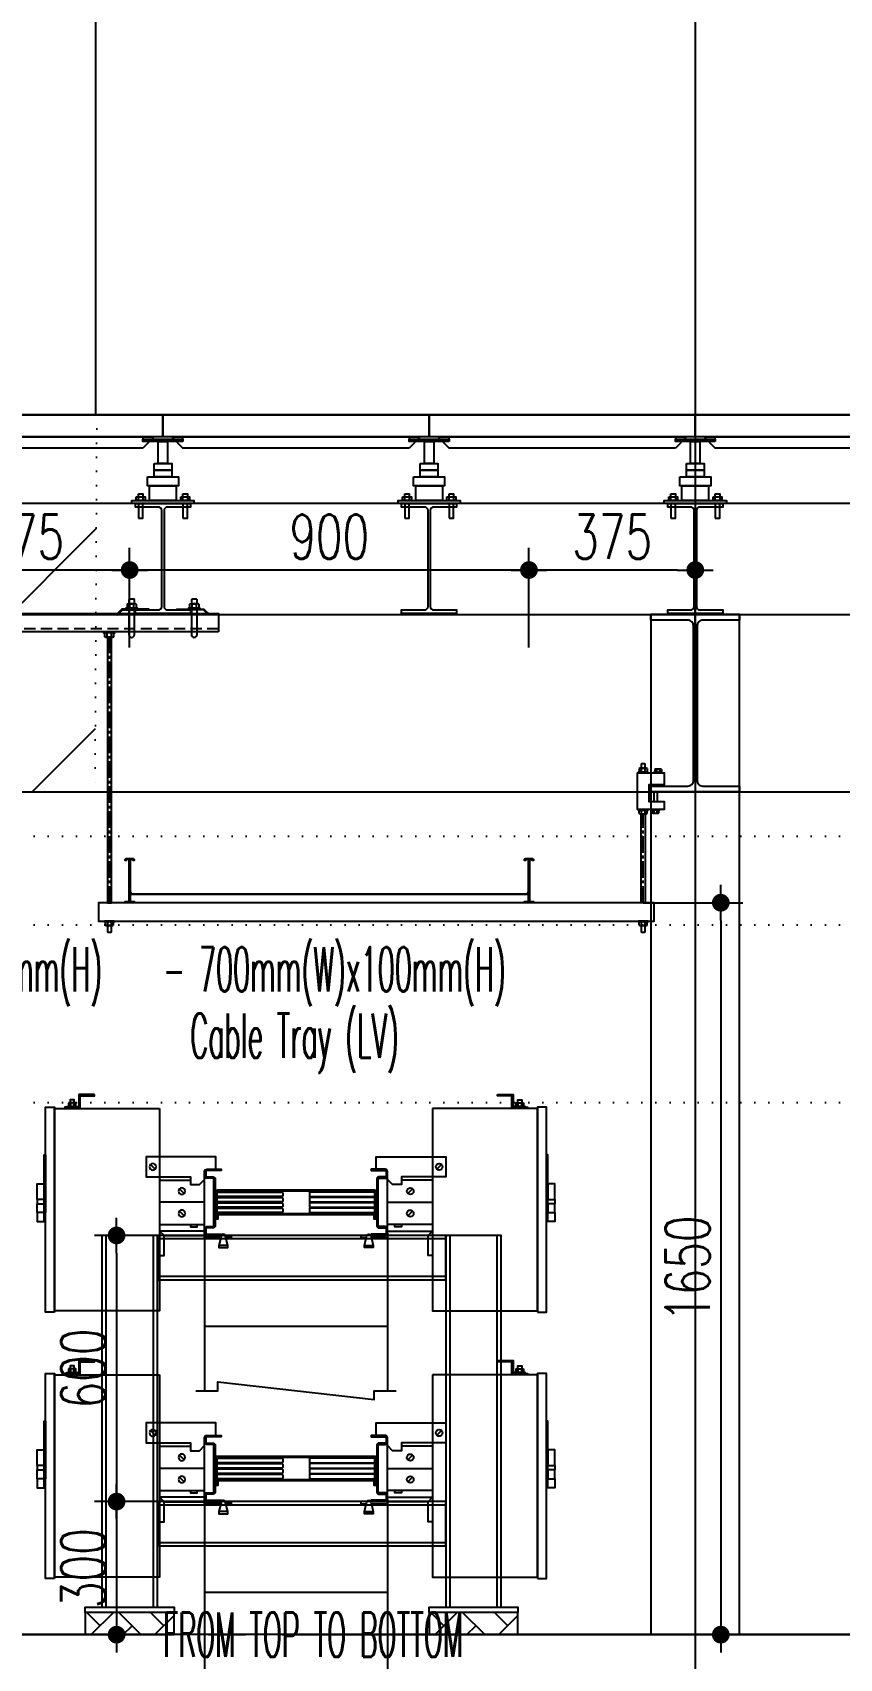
# Model space of a CAD drawing. Header units: millimetres. Extents: x -192235 to 515711, y 45168 to 947868.
# Drawn here: x 173506 to 175325, y 463896 to 467562 of the extents above; entities that cross this region are included whole.
import ezdxf
from ezdxf.enums import TextEntityAlignment as Align

# ---------------------------------------------------------------- set-up
doc = ezdxf.new("R2010")
doc.units = ezdxf.units.MM
doc.header["$LTSCALE"] = 1000
doc.header["$PDMODE"] = 1
for name, pattern in [('CENTER2', [1.125, 0.75, -0.125, 0.125, -0.125]), ('DOT2', [3.175, 0, -3.175]), ('HIDDEN', [0.375, 0.25, -0.125]), ('TPH12-SEC-@20-1$0$CENTERK5', [6.916, 6.667, -0.083, 0.083, -0.083])]:
    doc.linetypes.add(name, pattern=pattern)
for name, color, linetype in [('0-LEVEL LINE', 4, 'DOT2'), ('0-tool', 1, 'Continuous'), ('Busway-Spt', 2, 'Continuous'), ('E-POWER-CABL', 80, 'Continuous'), ('FS-Support-1', 2, 'Continuous'), ('M-DIM', 1, 'Continuous'), ('M-TXT', 3, 'Continuous'), ('PC', 252, 'Continuous'), ('SM-SEC-Cm$0$SUPPORT', 2, 'Continuous'), ('SUPPORT', 2, 'Continuous'), ('TPH12-SEC-@20-1$0$H-SIN', 252, 'TPH12-SEC-@20-1$0$CENTERK5'), ('TPH12-SEC-@20-1$0$KABE1', 252, 'Continuous'), ('TPH12-SEC-@20-1$0$SIAGE1', 252, 'Continuous'), ('TPH12-SEC-@20-1$0$STEEL-NEDA', 252, 'Continuous'), ('TPH12-SEC-@20-1$0$STEEL2', 252, 'Continuous'), ('TPH12-SEC-@20-1$0$STEEL3', 252, 'Continuous'), ('YCD-Xfa-Sec-24$0$Raised Floor', 1, 'Continuous')]:
    doc.layers.add(name, color=color, linetype=linetype)
doc.styles.add('aa-txt', font='simplex.shx', dxfattribs={"width": 0.7, "bigfont": 'chineset.shx'})
doc.dimstyles.new('50-DIM', dxfattribs={"dimscale": 50, "dimtxt": 2, "dimasz": 0.8, "dimexe": 1, "dimexo": 1, "dimgap": 0.5, "dimtad": 1, "dimdec": 0, "dimdsep": 46, "dimtxsty": 'aa-txt', "dimblk": 'DOT', "dimcen": 5, "dimclrd": 256, "dimclre": 256, "dimclrt": 256, "dimadec": 0, "dimazin": 0, "dimtfac": 1, "dimtdec": 0, "dimtix": 1, "dimtmove": 2, "dimatfit": 3, "dimldrblk": 'DOT', "dimfxl": 1, "dimtolj": 1, "dimtzin": 0, "dimarcsym": 0})

# ---------------------------------------------------------------- blocks, each defined once
blk = doc.blocks.new('TPH12-SEC-@20-1')
at = {"layer": 'TPH12-SEC-@20-1$0$H-SIN'}
for p, q in [((175000, 484000), (175000, 447500)), ((83854.8, 466700), (201769.6, 466700)), ((84160.9, 463950), (201769.6, 463950))]:
    blk.add_line(p, q, dxfattribs=at)
at = {"layer": 'TPH12-SEC-@20-1$0$KABE1'}
blk.add_line((190390, 463950), (99610, 463950), dxfattribs=at)
blk.add_lwpolyline([(175600, 466700), (175600, 466500), (170800, 466500), (170800, 466700), (175600, 466700)], dxfattribs=at)
at = {"layer": 'TPH12-SEC-@20-1$0$SIAGE1'}
blk.add_line((175600, 466700), (170800, 466700), dxfattribs=at)
at = {"layer": 'TPH12-SEC-@20-1$0$STEEL-NEDA'}
for points in [[(173738, 466500), (173862, 466500), (173862, 466492), (173810.5, 466492, 0.414214), (173802.5, 466484), (173802.5, 466268, 0.414214), (173810.5, 466260), (173862, 466260), (173862, 466252), (173738, 466252), (173738, 466260), (173789.5, 466260, 0.414214), (173797.5, 466268), (173797.5, 466484, 0.414214), (173789.5, 466492), (173738, 466492)], [(174338, 466500), (174462, 466500), (174462, 466492), (174410.5, 466492, 0.414214), (174402.5, 466484), (174402.5, 466268, 0.414214), (174410.5, 466260), (174462, 466260), (174462, 466252), (174338, 466252), (174338, 466260), (174389.5, 466260, 0.414214), (174397.5, 466268), (174397.5, 466484, 0.414214), (174389.5, 466492), (174338, 466492)], [(174938, 466500), (175062, 466500), (175062, 466492), (175010.5, 466492, 0.414214), (175002.5, 466484), (175002.5, 466268, 0.414214), (175010.5, 466260), (175062, 466260), (175062, 466252), (174938, 466252), (174938, 466260), (174989.5, 466260, 0.414214), (174997.5, 466268), (174997.5, 466484, 0.414214), (174989.5, 466492), (174938, 466492)]]:
    blk.add_lwpolyline(points, format="xyb", close=True, dxfattribs=at)
at = {"layer": 'TPH12-SEC-@20-1$0$STEEL2'}
blk.add_lwpolyline([(174900, 466250), (175100, 466250), (175100, 466237), (175017, 466237, 0.414214), (175004, 466224), (175004, 465876, 0.414214), (175017, 465863), (175100, 465863), (175100, 465850), (174900, 465850), (174900, 465863), (174983, 465863, 0.414214), (174996, 465876), (174996, 466224, 0.414214), (174983, 466237), (174900, 466237)], format="xyb", close=True, dxfattribs=at)
at = {"layer": 'TPH12-SEC-@20-1$0$STEEL3'}
for p, q in [((160000, 466250), (175000, 466250)), ((175000, 466250), (189500, 466250)), ((160000, 465850), (175000, 465850)), ((175000, 465850), (189300, 465850))]:
    blk.add_line(p, q, dxfattribs=at)
blk.add_lwpolyline([(174900, 463950), (175100, 463950), (175100, 466250), (174900, 466250)], close=True, dxfattribs=at)
blk = doc.blocks.new('Busway-Support-L20-A')
at = {"layer": 'PC'}
h = blk.add_hatch(dxfattribs=at)
h.set_pattern_fill('AR-HBONE', color=256, scale=0.5)
h.set_pattern_definition([(45, (-194927.22, -232430.87), (0, 71.842049), [152.4, -50.8]), (135, (-194891.3, -232394.95), (7e-15, 71.842049), [152.4, -50.8])])
h.paths.add_polyline_path([(0, 0), (200, 0), (200, 50), (0, 50)])
h = blk.add_hatch(dxfattribs=at)
h.set_pattern_fill('AR-HBONE', color=256, scale=0.5)
h.set_pattern_definition([(45, (-194152.22, -232430.87), (0, 71.842049), [152.4, -50.8]), (135, (-194116.3, -232394.95), (7e-15, 71.842049), [152.4, -50.8])])
h.paths.add_polyline_path([(775, 0), (975, 0), (975, 50), (775, 50)])
at = {"layer": 'Busway-Spt'}
for points in [[(37.5, 900), (37.5, 62), (162.5, 62), (162.5, 900)], [(162.5, 800), (812.5, 800), (812.5, 900), (162.5, 900)], [(812.5, 900), (812.5, 62), (937.5, 62), (937.5, 900)], [(162.5, 200), (812.5, 200), (812.5, 300), (162.5, 300)], [(200, 50), (0, 50), (0, 62), (200, 62)], [(975, 50), (775, 50), (775, 62), (975, 62)]]:
    blk.add_lwpolyline(points, close=True, dxfattribs=at)
at = {"layer": 'Busway-Spt', "ltscale": 2}
for points in [[(46.5, 900), (46.5, 62), (153.5, 62), (153.5, 900)], [(162.5, 808), (812.5, 808), (812.5, 892), (162.5, 892)], [(821.5, 900), (821.5, 62), (928.5, 62), (928.5, 900)], [(162.5, 208), (812.5, 208), (812.5, 292), (162.5, 292)]]:
    blk.add_lwpolyline(points, close=True, dxfattribs=at)
at = {"layer": 'PC', "ltscale": 0.1}
for points in [[(0, 0), (200, 0), (200, 50), (0, 50)], [(775, 0), (975, 0), (975, 50), (775, 50)]]:
    blk.add_lwpolyline(points, close=True, dxfattribs=at)
blk = doc.blocks.new('PIU-IEC-IL2-500A-S')
for p, q in [((331.5, 291), (331.5, 299)), ((339.5, 299), (339.5, 291)), ((158.9, 160), (148.3, 149.4)), ((37, 9.7), (37, 126.3)), ((138.6, 124.7), (68.6, 124.7)), ((138.6, 124.7), (138.6, 24.7)), ((37, 74.7), (138.6, 74.7)), ((93.9, 105), (83.3, 94.4)), ((93.9, 55), (83.3, 44.4)), ((138.6, 24.7), (37, 24.7))]:
    blk.add_line(p, q)
for points in [[(285.5, 317.8), (320.5, 317.8), (320.5, 289), (352.5, 289), (352.5, 286), (317.5, 286), (317.5, 314.8), (285.5, 314.8)], [(343.5, 299), (343.5, 291), (327.5, 291), (327.5, 299)], [(138.6, 286), (138.6, -170.2), (375.4, -170.2), (375.4, 286)], [(347.5, 289), (347.5, 291), (323.5, 291), (323.5, 289)], [(375.4, -173.2), (395.4, -173.2), (395.4, 289.1), (375.4, 289.1)], [(395.4, 51.3), (398.4, 51.3), (398.4, 181.3), (395.4, 181.3)], [(398.4, 81.3), (414.4, 81.3), (414.4, 116.3), (398.4, 116.3)], [(398.4, 81.3), (414.4, 81.3), (414.4, 71.3), (398.4, 71.3)], [(398.4, 51.3), (414.4, 51.3), (414.4, 71.3), (398.4, 71.3)], [(398.4, 51.3), (414.4, 51.3), (414.4, 31.3), (398.4, 31.3)]]:
    blk.add_lwpolyline(points, close=True)
for points in [[(330.8, 299), (330.8, 306), (340.3, 306), (340.3, 299)], [(128.6, -0.3), (138.6, 9.7), (138.6, -45.3), (128.6, -45.3), (128.6, -0.3), (37, -0.3), (37, 9.7), (138.6, 9.7)], [(68.6, 24.7), (68.6, 19.7), (53.6, 19.7), (53.6, 24.7)], [(-9.3, 0), (-23, 0), (-23, -5), (-10.6, -5)], [(0.6, -5), (37, -5), (37, 0), (-0.7, 0)]]:
    blk.add_lwpolyline(points)
blk.add_lwpolyline([(37, 134.4), (37, 144, 0.414214), (32, 149), (12, 149), (12, 177.2), (168.6, 177.2), (168.6, 132.2), (68.6, 132.2), (68.6, 114.7), (48.6, 114.7), (37, 126.3)], format="xyb", close=True)
for points in [[(37, 0), (37, 15, 0.414214), (32, 20), (18, 20, -0.414214), (16, 22), (16, 127, -0.414214), (18, 129), (32, 129, 0.414214), (37, 134), (37, 144, 0.414214), (32, 149), (12, 149)], [(-15, -22.5), (-10, -2.5, -1), (0, -2.5), (5, -22.5), (5, -27.5), (-15, -27.5), (-15, -22.5), (5, -22.5)]]:
    blk.add_lwpolyline(points, format="xyb")
for centre in [(153.6, 154.7), (88.6, 99.7), (88.6, 49.7)]:
    blk.add_circle(centre, 7.5)
blk = doc.blocks.new('IEC-IL2-Al-3200a')
for points in [[(-16.9, 0), (-20.1, 0, -0.414214), (-20.6, 0.5), (-20.6, 1.5, -0.414214), (-20.1, 2), (-18.7, 2, 0.414214), (-18.5, 2.2), (-18.5, 12.7, 0.414214), (-18.7, 12.9), (-20.1, 12.9, -0.414214), (-20.6, 13.4), (-20.6, 14.4, -0.414214), (-20.1, 14.9), (-16.9, 14.9), (-16.9, 14.6), (-20.1, 14.6, 0.414214), (-20.3, 14.4), (-20.3, 13.4, 0.414214), (-20.1, 13.2), (-18.7, 13.2, -0.414214), (-18.2, 12.7), (-18.2, 2.2, -0.414214), (-18.7, 1.7), (-20.1, 1.7, 0.414214), (-20.3, 1.5), (-20.3, 0.5, 0.414214), (-20.1, 0.3), (-16.9, 0.3)], [(20.3, 0.5, -0.414214), (20.1, 0.3), (16.9, 0.3), (16.9, 0), (20.1, 0, 0.414214), (20.6, 0.5), (20.6, 1.5, 0.414214), (20.1, 2), (18.7, 2, -0.414214), (18.5, 2.2), (18.5, 12.7, -0.414214), (18.7, 12.9), (20.1, 12.9, 0.414214), (20.6, 13.4), (20.6, 14.4, 0.414214), (20.1, 14.9), (16.9, 14.9), (16.9, 14.6), (20.1, 14.6, -0.414214), (20.3, 14.4), (20.3, 13.4, -0.414214), (20.1, 13.2), (18.7, 13.2, 0.414214), (18.2, 12.7), (18.2, 2.2, 0.414214), (18.7, 1.7), (20.1, 1.7, -0.414214), (20.3, 1.5)], [(17.7, 10.25, -0.414214), (18.2, 9.75), (18.2, 3.65), (17.9, 3.65), (17.9, 9.75, 0.414214), (17.7, 9.95), (-17.7, 9.95, 0.414214), (-17.9, 9.75), (-17.9, 3.65), (-18.2, 3.65), (-18.2, 9.75, -0.414214), (-17.7, 10.25)], [(-17.8, 8.95), (-17.8, 9.55, -0.414214), (-17.6, 9.75), (-3.2, 9.75, -0.414214), (-3, 9.55), (-3, 8.95, -0.414214), (-3.2, 8.75), (-17.6, 8.75, -0.414214)], [(-17.6, 7.55, -0.414214), (-17.8, 7.75), (-17.8, 8.35, -0.414214), (-17.6, 8.55), (-3.2, 8.55, -0.414214), (-3, 8.35), (-3, 7.75, -0.414214), (-3.2, 7.55)], [(-3.2, 6.35), (-17.6, 6.35, -0.414214), (-17.8, 6.55), (-17.8, 7.15, -0.414214), (-17.6, 7.35), (-3.2, 7.35, -0.414214), (-3, 7.15), (-3, 6.55, -0.414214)], [(17.8, 8.95), (17.8, 9.55, 0.414214), (17.6, 9.75), (3.2, 9.75, 0.414214), (3, 9.55), (3, 8.95, 0.414214), (3.2, 8.75), (17.6, 8.75, 0.414214)], [(17.6, 7.55, 0.414214), (17.8, 7.75), (17.8, 8.35, 0.414214), (17.6, 8.55), (3.2, 8.55, 0.414214), (3, 8.35), (3, 7.75, 0.414214), (3.2, 7.55)], [(3.2, 6.35), (17.6, 6.35, 0.414214), (17.8, 6.55), (17.8, 7.15, 0.414214), (17.6, 7.35), (3.2, 7.35, 0.414214), (3, 7.15), (3, 6.55, 0.414214)], [(17.6, 4.45, 0.414214), (17.4, 4.65), (-17.4, 4.65, 0.414214), (-17.6, 4.45), (-17.6, 3.65), (-17.9, 3.65), (-17.9, 4.45, -0.414214), (-17.4, 4.95), (17.4, 4.95, -0.414214), (17.9, 4.45), (17.9, 3.65), (17.6, 3.65)], [(-3.2, 6.15, -0.414214), (-3, 5.95), (-3, 5.35, -0.414214), (-3.2, 5.15), (-17.6, 5.15, -0.414214), (-17.8, 5.35), (-17.8, 5.95, -0.414214), (-17.6, 6.15)], [(3.2, 6.15, 0.414214), (3, 5.95), (3, 5.35, 0.414214), (3.2, 5.15), (17.6, 5.15, 0.414214), (17.8, 5.35), (17.8, 5.95, 0.414214), (17.6, 6.15)]]:
    blk.add_lwpolyline(points, format="xyb", close=True)
blk = doc.blocks.new('DOT')
at = {"color": 0}
blk.add_line((-1, 0), (1, 0), dxfattribs=at)
at = {"color": 3, "const_width": 0.5}
blk.add_lwpolyline([(-0.25, 0, 1), (0.25, 0, 1)], format="xyb", close=True, dxfattribs=at)
blk = doc.blocks.new('*D146')
at = {"layer": 'DEFPOINTS', "color": 0, "transparency": 16777216}
for p in [(173250, 466350), (173250, 466125), (173725, 466125)]:
    blk.add_point(p, dxfattribs=at)
at = {"layer": 'M-DIM', "lineweight": -2, "transparency": 16777216}
for p, q in [((173250, 466175), (173250, 466400)), ((173725, 466175), (173725, 466400)), ((173685, 466350), (173290, 466350))]:
    blk.add_line(p, q, dxfattribs=at)
at = {"layer": 'M-DIM', "lineweight": -2, "transparency": 16777216, "xscale": 40, "yscale": 40, "zscale": 40, "rotation": 180}
blk.add_blockref('DOT', (173250, 466350), dxfattribs=at)
at = {"layer": 'M-DIM', "lineweight": -2, "transparency": 16777216, "xscale": 40, "yscale": 40, "zscale": 40}
blk.add_blockref('DOT', (173725, 466350), dxfattribs=at)
at = {"layer": 'M-DIM', "transparency": 16777216, "insert": (173487.5, 466425), "char_height": 100, "attachment_point": 5, "style": 'aa-txt'}
blk.add_mtext('\\A1;475', dxfattribs=at)
blk = doc.blocks.new('_Dot')
at = {"color": 0, "linetype": 'ByBlock', "lineweight": -2}
blk.add_line((-0.5, 0), (-1, 0), dxfattribs=at)
at = {"color": 0, "linetype": 'ByBlock', "const_width": 0.5}
blk.add_lwpolyline([(-0.25, 0, 1), (0.25, 0, 1)], format="xyb", close=True, dxfattribs=at)
blk = doc.blocks.new('*D148')
at = {"layer": 'DEFPOINTS', "color": 0, "transparency": 16777216}
for p in [(173920.5, 464250), (173695.5, 463950), (173920.5, 463950)]:
    blk.add_point(p, dxfattribs=at)
at = {"layer": 'M-DIM', "lineweight": -2, "transparency": 16777216}
for p, q in [((173870.5, 464250), (173645.5, 464250)), ((173695.5, 464210), (173695.5, 463990)), ((173870.5, 463950), (173645.5, 463950))]:
    blk.add_line(p, q, dxfattribs=at)
at = {"layer": 'M-DIM', "lineweight": -2, "transparency": 16777216, "xscale": 40, "yscale": 40, "zscale": 40}
for p, rotation in [((173695.5, 464250), 90), ((173695.5, 463950), 270)]:
    blk.add_blockref('DOT', p, dxfattribs=dict(at, rotation=rotation))
at = {"layer": 'M-DIM', "transparency": 16777216, "insert": (173620.5, 464100), "char_height": 100, "attachment_point": 5, "rotation": 90, "style": 'aa-txt'}
blk.add_mtext('\\A1;300', dxfattribs=at)
blk = doc.blocks.new('*D149')
at = {"layer": 'DEFPOINTS', "color": 0, "transparency": 16777216}
for p in [(173920.5, 464850), (173695.5, 464250), (173920.5, 464250)]:
    blk.add_point(p, dxfattribs=at)
at = {"layer": 'M-DIM', "lineweight": -2, "transparency": 16777216}
for p, q in [((173870.5, 464850), (173645.5, 464850)), ((173695.5, 464810), (173695.5, 464290)), ((173870.5, 464250), (173645.5, 464250))]:
    blk.add_line(p, q, dxfattribs=at)
at = {"layer": 'M-DIM', "lineweight": -2, "transparency": 16777216, "xscale": 40, "yscale": 40, "zscale": 40}
for p, rotation in [((173695.5, 464850), 90), ((173695.5, 464250), 270)]:
    blk.add_blockref('DOT', p, dxfattribs=dict(at, rotation=rotation))
at = {"layer": 'M-DIM', "transparency": 16777216, "insert": (173620.5, 464550), "char_height": 100, "attachment_point": 5, "rotation": 90, "style": 'aa-txt'}
blk.add_mtext('\\A1;600', dxfattribs=at)
blk = doc.blocks.new('*D150')
at = {"layer": 'DEFPOINTS', "color": 0, "transparency": 16777216}
for p in [(173725, 466350), (173725, 466125), (174625, 466125)]:
    blk.add_point(p, dxfattribs=at)
at = {"layer": 'M-DIM', "lineweight": -2, "transparency": 16777216}
for p, q in [((173725, 466175), (173725, 466400)), ((174625, 466175), (174625, 466400)), ((174585, 466350), (173765, 466350))]:
    blk.add_line(p, q, dxfattribs=at)
at = {"layer": 'M-DIM', "lineweight": -2, "transparency": 16777216, "xscale": 40, "yscale": 40, "zscale": 40, "rotation": 180}
blk.add_blockref('DOT', (173725, 466350), dxfattribs=at)
at = {"layer": 'M-DIM', "lineweight": -2, "transparency": 16777216, "xscale": 40, "yscale": 40, "zscale": 40}
blk.add_blockref('DOT', (174625, 466350), dxfattribs=at)
at = {"layer": 'M-DIM', "transparency": 16777216, "insert": (174175, 466425), "char_height": 100, "attachment_point": 5, "style": 'aa-txt'}
blk.add_mtext('\\A1;900', dxfattribs=at)
blk = doc.blocks.new('Nut-M10')
for p, q in [((-10.9, 1.5), (-10.9, 0.5)), ((-8.7, 2.8), (-10.6, 2)), ((-10.4, 2), (10.4, 2)), ((-10.4, 0), (10.4, 0)), ((-8.7, 9.2), (-8.7, 2.8)), ((6.5, 10), (-6.5, 10)), ((-4.3, 9.2), (-4.3, 2.8)), ((4.3, 2.8), (4.3, 9.2)), ((8.7, 9.2), (8.7, 2.8)), ((8.7, 2.8), (10.6, 2)), ((10.9, 1.5), (10.9, 0.5))]:
    blk.add_line(p, q)
for centre, radius, start, end in [((-10.4, 1.5), 0.5, 90, 180), ((-10.4, 0.5), 0.5, 180, 270), ((-6.5, 6.7), 3.33, 49.441, 130.559), ((-6.5, 5.3), 3.33, 229.441, 310.559), ((0, -2.1), 12.1, 69.065, 110.935), ((0, 14.1), 12.1, 249.065, 290.935), ((6.5, 6.7), 3.33, 49.441, 130.559), ((6.5, 5.3), 3.33, 229.441, 310.559), ((10.4, 1.5), 0.5, 0, 90), ((10.4, 0.5), 0.5, 270, 0)]:
    blk.add_arc(centre, radius, start, end)
blk = doc.blocks.new('Nut-M8')
for p, q in [((-8.9, 1.2), (-8.9, 0.4)), ((-7.5, 2.2), (-8.7, 1.5)), ((-8.5, 1.6), (8.6, 1.6)), ((-8.5, 0), (8.6, 0)), ((-7.5, 7.3), (-7.5, 2.2)), ((5.6, 8), (-5.6, 8)), ((-3.8, 7.3), (-3.8, 2.2)), ((3.8, 2.2), (3.8, 7.3)), ((7.5, 7.3), (7.5, 2.2)), ((7.5, 2.2), (8.7, 1.5)), ((9, 1.2), (9, 0.4))]:
    blk.add_line(p, q)
for centre, radius, start, end in [((-8.5, 1.2), 0.4, 90, 180), ((-8.5, 0.4), 0.4, 180, 270), ((-5.6, 5), 3.03, 51.7868, 128.2132), ((-5.6, 4.6), 3.03, 231.7868, 308.2132), ((0, -3.2), 11.2, 70.3471, 109.6529), ((0, 12.8), 11.2, 250.3471, 289.6529), ((5.6, 5), 3.03, 51.7868, 128.2132), ((5.6, 4.6), 3.03, 231.7868, 308.2132), ((8.6, 1.2), 0.4, 0, 90), ((8.6, 0.4), 0.4, 270, 0)]:
    blk.add_arc(centre, radius, start, end)
blk = doc.blocks.new('HG-S-l')
blk.add_lwpolyline([(-1.63, 5), (-1.73, 4.9), (-1.73, 4), (-0.77, 4), (-0.77, 4.9), (-0.87, 5)], close=True)
blk.add_lwpolyline([(0.5, 0.3), (0, 0.3), (0, -3.5), (3.5, -3.5), (3.5, -5.3), (-2.5, -5.3), (-2.5, 3), (3.5, 3), (3.5, 0.3), (0.5, 0.3), (0.5, 0), (3.5, 0), (3.5, 0.3)])
at = {"xscale": 0.1, "yscale": 0.1, "zscale": 0.1}
for name, p in [('Nut-M10', (-1.25, 3)), ('Nut-M8', (2.1, 3))]:
    blk.add_blockref(name, p, dxfattribs=at)
at = {"xscale": 0.1, "yscale": 0.1, "zscale": 0.1, "rotation": 180}
for name, p in [('Nut-M10', (-1.25, -5.3)), ('Nut-M8', (1.55, -5.3))]:
    blk.add_blockref(name, p, dxfattribs=at)
blk = doc.blocks.new('*D273')
at = {"layer": 'DEFPOINTS', "color": 0, "transparency": 16777216}
for p in [(174832.5, 465600), (174832.5, 463950), (175057.5, 463950)]:
    blk.add_point(p, dxfattribs=at)
at = {"layer": 'M-DIM', "lineweight": -2, "transparency": 16777216}
for p, q in [((174882.5, 465600), (175107.5, 465600)), ((175057.5, 465560), (175057.5, 463990)), ((174882.5, 463950), (175107.5, 463950))]:
    blk.add_line(p, q, dxfattribs=at)
at = {"layer": 'M-DIM', "lineweight": -2, "transparency": 16777216, "xscale": 40, "yscale": 40, "zscale": 40}
for p, rotation in [((175057.5, 465600), 90), ((175057.5, 463950), 270)]:
    blk.add_blockref('DOT', p, dxfattribs=dict(at, rotation=rotation))
at = {"layer": 'M-DIM', "transparency": 16777216, "insert": (174982.5, 464775), "char_height": 100, "attachment_point": 5, "rotation": 90, "style": 'aa-txt'}
blk.add_mtext('\\A1;1650', dxfattribs=at)
blk = doc.blocks.new('*D274')
at = {"layer": 'DEFPOINTS', "color": 0, "transparency": 16777216}
for p in [(174625, 466350), (174625, 466125), (175000, 466125)]:
    blk.add_point(p, dxfattribs=at)
at = {"layer": 'M-DIM', "lineweight": -2, "transparency": 16777216}
for p, q in [((174625, 466175), (174625, 466400)), ((175000, 466175), (175000, 466400)), ((174960, 466350), (174665, 466350))]:
    blk.add_line(p, q, dxfattribs=at)
at = {"layer": 'M-DIM', "lineweight": -2, "transparency": 16777216, "xscale": 40, "yscale": 40, "zscale": 40, "rotation": 180}
blk.add_blockref('DOT', (174625, 466350), dxfattribs=at)
at = {"layer": 'M-DIM', "lineweight": -2, "transparency": 16777216, "xscale": 40, "yscale": 40, "zscale": 40}
blk.add_blockref('DOT', (175000, 466350), dxfattribs=at)
at = {"layer": 'M-DIM', "transparency": 16777216, "insert": (174812.5, 466425), "char_height": 100, "attachment_point": 5, "style": 'aa-txt'}
blk.add_mtext('\\A1;375', dxfattribs=at)
blk = doc.blocks.new('YCD-Xfa-Sec-24')
at = {"layer": 'YCD-Xfa-Sec-24$0$Raised Floor'}
for points in [[(535000, 396700), (534400, 396700), (534400, 396650), (535000, 396650)], [(535600, 396700), (535000, 396700), (535000, 396650), (535600, 396650)], [(536200, 396700), (535600, 396700), (535600, 396650), (536200, 396650)], [(536800, 396700), (536200, 396700), (536200, 396650), (536800, 396650)], [(534445, 396625), (534955, 396625), (534980, 396650), (534420, 396650)], [(534955, 396650), (535045, 396650), (535045, 396645), (534955, 396645)], [(534955, 396640), (535045, 396640), (535045, 396645), (534955, 396645)], [(535010.5, 396640), (534989.5, 396640), (534989.5, 396590), (535010.5, 396590)], [(535045, 396625), (535555, 396625), (535580, 396650), (535020, 396650)], [(535555, 396650), (535645, 396650), (535645, 396645), (535555, 396645)], [(535555, 396640), (535645, 396640), (535645, 396645), (535555, 396645)], [(535610.5, 396640), (535589.5, 396640), (535589.5, 396590), (535610.5, 396590)], [(535645, 396625), (536155, 396625), (536180, 396650), (535620, 396650)], [(536155, 396650), (536245, 396650), (536245, 396645), (536155, 396645)], [(536155, 396640), (536245, 396640), (536245, 396645), (536155, 396645)], [(536210.5, 396640), (536189.5, 396640), (536189.5, 396590), (536210.5, 396590)], [(536245, 396625), (536755, 396625), (536780, 396650), (536220, 396650)], [(535035, 396560), (534965, 396560), (534965, 396540), (535035, 396540)], [(535020, 396590), (534980, 396590), (534980, 396575), (535020, 396575)], [(535020, 396575), (534980, 396575), (534980, 396560), (535020, 396560)], [(535635, 396560), (535565, 396560), (535565, 396540), (535635, 396540)], [(535620, 396590), (535580, 396590), (535580, 396575), (535620, 396575)], [(535620, 396575), (535580, 396575), (535580, 396560), (535620, 396560)], [(536235, 396560), (536165, 396560), (536165, 396540), (536235, 396540)], [(536220, 396590), (536180, 396590), (536180, 396575), (536220, 396575)], [(536220, 396575), (536180, 396575), (536180, 396560), (536220, 396560)], [(534955, 396522), (534945, 396522), (534945, 396507), (534955, 396507)], [(535030, 396540), (534970, 396540), (534970, 396507), (535030, 396507)], [(535055, 396522), (535045, 396522), (535045, 396507), (535055, 396507)], [(535555, 396522), (535545, 396522), (535545, 396507), (535555, 396507)], [(535630, 396540), (535570, 396540), (535570, 396507), (535630, 396507)], [(535655, 396522), (535645, 396522), (535645, 396507), (535655, 396507)], [(536155, 396522), (536145, 396522), (536145, 396507), (536155, 396507)], [(536230, 396540), (536170, 396540), (536170, 396507), (536230, 396507)], [(536255, 396522), (536245, 396522), (536245, 396507), (536255, 396507)], [(534930, 396500), (535070, 396500), (535070, 396507), (534930, 396507)], [(534960, 396515), (534940, 396515), (534940, 396507), (534960, 396507)], [(534955, 396467), (534945, 396467), (534945, 396500), (534955, 396500)], [(535060, 396515), (535040, 396515), (535040, 396507), (535060, 396507)], [(535055, 396467), (535045, 396467), (535045, 396500), (535055, 396500)], [(535530, 396500), (535670, 396500), (535670, 396507), (535530, 396507)], [(535560, 396515), (535540, 396515), (535540, 396507), (535560, 396507)], [(535555, 396467), (535545, 396467), (535545, 396500), (535555, 396500)], [(535660, 396515), (535640, 396515), (535640, 396507), (535660, 396507)], [(535655, 396467), (535645, 396467), (535645, 396500), (535655, 396500)], [(536130, 396500), (536270, 396500), (536270, 396507), (536130, 396507)], [(536160, 396515), (536140, 396515), (536140, 396507), (536160, 396507)], [(536155, 396467), (536145, 396467), (536145, 396500), (536155, 396500)], [(536260, 396515), (536240, 396515), (536240, 396507), (536260, 396507)], [(536255, 396467), (536245, 396467), (536245, 396500), (536255, 396500)]]:
    blk.add_lwpolyline(points, close=True, dxfattribs=at)
blk = doc.blocks.new('Nut-M12')
for p, q in [((-13, 1.8), (-13, 0.6)), ((-10.4, 3.3), (-12.6, 2.3)), ((-12.4, 2.4), (12.4, 2.4)), ((-12.4, 0), (12.4, 0)), ((-10.4, 11), (-10.4, 3.3)), ((7.8, 12), (-7.8, 12)), ((-5.2, 11), (-5.2, 3.3)), ((5.2, 3.3), (5.2, 11)), ((10.4, 11), (10.4, 3.3)), ((10.4, 3.3), (12.6, 2.3)), ((13, 1.8), (13, 0.6))]:
    blk.add_line(p, q)
for centre, radius, start, end in [((-12.4, 1.8), 0.6, 90, 180), ((-12.4, 0.6), 0.6, 180, 270), ((-7.8, 8), 4.03, 49.8296, 130.1704), ((-7.8, 6.4), 4.03, 229.8296, 310.1704), ((0, -2.7), 14.7, 69.2784, 110.7216), ((0, 17.1), 14.7, 249.2784, 290.7216), ((7.8, 8), 4.03, 49.8296, 130.1704), ((7.8, 6.4), 4.03, 229.8296, 310.1704), ((12.4, 1.8), 0.6, 0, 90), ((12.4, 0.6), 0.6, 270, 0)]:
    blk.add_arc(centre, radius, start, end)

msp = doc.modelspace()

# ---------------------------------------------------------------- block references
msp.add_blockref('TPH12-SEC-@20-1', (0, 0))

# ---------------------------------------------------------------- next in the draw order: hatches: boundary and pattern name
at = {"layer": '0-LEVEL LINE', "ltscale": 0.01}
h = msp.add_hatch(dxfattribs=at)
h.set_pattern_fill('ANSI31', color=256, scale=100)
h.set_pattern_definition([(45, (62392.2, 16.8), (-224.5064, 224.5064), [])])
h.paths.add_polyline_path([(170718.41082, 466700), (173650.87595, 466700), (173647.05432, 465850), (170714.58918, 465850)])

# ---------------------------------------------------------------- next in the draw order: linework, layer by layer
for p, q in [((100000, 465850), (190000, 465850)), ((100000, 465750), (190000, 465750)), ((100000, 465550), (190000, 465550)), ((100000, 465150), (190000, 465150))]:
    msp.add_line(p, q, dxfattribs=at)
msp.add_lwpolyline([(170718.41082, 466700), (173650.87595, 466700), (173647.05432, 465850), (170714.58918, 465850)], close=True, dxfattribs=at)
at = {"layer": '0-tool'}
msp.add_lwpolyline([(173648.96514, 469500), (175580, 469500), (175580, 466700), (173648.96514, 466700)], close=True, dxfattribs=at)
at = {"layer": 'E-POWER-CABL'}
for p, q in [((173894, 464855), (173894, 464500)), ((174306, 464855), (174306, 464500)), ((173894, 464645.5), (174306, 464645.5)), ((173894, 464259.676), (173894, 463400)), ((174306, 464255), (174306, 463400)), ((173894, 464045.5), (174306, 464045.5))]:
    msp.add_line(p, q, dxfattribs=at)
msp.add_lwpolyline([(174623.8, 465618.4), (173726.2, 465618.4), (173726.2, 465603), (173735, 465603), (173735, 465600), (173715, 465600), (173715, 465603), (173723.8, 465603), (173723.8, 465697.6), (173718.4, 465697.6, 0.4142135624), (173717.4, 465696.6), (173717.4, 465695), (173715, 465695), (173715, 465696.6, -0.4142135624), (173718.4, 465700), (173731.6, 465700, -0.4142135624), (173735, 465696.6), (173735, 465695), (173732.6, 465695), (173732.6, 465696.6, 0.4142135624), (173731.6, 465697.6), (173726.2, 465697.6), (173726.2, 465625.4, 0.4142135624), (173731.2, 465620.4), (174618.8, 465620.4, 0.4142135624), (174623.8, 465625.4), (174623.8, 465697.6), (174618.4, 465697.6, 0.4142135624), (174617.4, 465696.6), (174617.4, 465695), (174615, 465695), (174615, 465696.6, -0.4142135624), (174618.4, 465700), (174631.6, 465700, -0.4142135624), (174635, 465696.6), (174635, 465695), (174632.6, 465695), (174632.6, 465696.6, 0.4142135624), (174631.6, 465697.6), (174626.2, 465697.6), (174626.2, 465603), (174635, 465603), (174635, 465600), (174615, 465600), (174615, 465603), (174623.8, 465603)], format="xyb", close=True, dxfattribs=at)
msp.add_lwpolyline([(173874, 464500), (173924, 464500), (173924, 464520), (174276, 464480), (174276, 464500), (174326, 464500)], dxfattribs=at)
at = {"layer": 'FS-Support-1'}
for points in [[(173735.85, 466204.35), (173735.85, 466260), (173723.15, 466260), (173723.15, 466204.35, 1)], [(173876.85, 466204.35), (173876.85, 466260), (173864.15, 466260), (173864.15, 466204.35, 1)]]:
    msp.add_lwpolyline(points, format="xyb", close=True, dxfattribs=at)
at = {"layer": 'SM-SEC-Cm$0$SUPPORT'}
for points in [[(173674.7375, 465600), (173684.2625, 465600), (173684.2625, 466198.7), (173674.7375, 466198.7)], [(174887.2625, 465600), (174877.7375, 465600), (174877.7375, 465800), (174887.2625, 465800)]]:
    msp.add_lwpolyline(points, close=True, dxfattribs=at)
at = {"layer": 'SUPPORT', "linetype": 'HIDDEN', "ltscale": 0.1}
msp.add_line((173925, 466217.7), (173104.5, 466217.7), dxfattribs=at)
at = {"layer": 'SUPPORT', "linetype": 'CENTER2', "ltscale": 0.05}
for p, q in [((173679.5, 465600), (173679.5, 466197)), ((174882.5, 465600), (174882.5, 465800))]:
    msp.add_line(p, q, dxfattribs=at)
at = {"layer": 'SUPPORT'}
for points in [[(173724.15, 466284), (173723.15, 466283), (173723.15, 466274), (173735.85, 466274), (173735.85, 466283), (173734.85, 466284)], [(173865.15, 466284), (173864.15, 466283), (173864.15, 466274), (173876.85, 466274), (173876.85, 466283), (173875.85, 466284)], [(174907.53025, 465850), (174906.53025, 465849), (174906.53025, 465828), (174914.46975, 465828), (174914.46975, 465849), (174913.46975, 465850)], [(174907.5, 465600), (173654.5, 465600), (173654.5, 465558.725), (174907.5, 465558.725)], [(173683.2625, 465533.725), (173684.2625, 465534.725), (173684.2625, 465548.725), (173674.7375, 465548.725), (173674.7375, 465534.725), (173675.7375, 465533.725)], [(174886.2625, 465533.725), (174887.2625, 465534.725), (174887.2625, 465548.725), (174877.7375, 465548.725), (174877.7375, 465534.725), (174878.7375, 465533.725)]]:
    msp.add_lwpolyline(points, close=True, dxfattribs=at)
at = {"layer": 'SUPPORT', "ltscale": 0.1}
msp.add_lwpolyline([(173925, 466210.7), (173104.5, 466210.7), (173104.5, 466252), (173925, 466252)], close=True, dxfattribs=at)
at = {"layer": 'SUPPORT'}
for points in [[(173696.53721, 466248), (173708.53721, 466260), (173768.53721, 466260), (173768.53721, 466262), (173707.70879, 466262), (173695.123, 466249.41421), (173696.53721, 466248)], [(173903.46279, 466248), (173891.46279, 466260), (173831.46279, 466260), (173831.46279, 466262), (173892.29121, 466262), (173904.877, 466249.41421), (173903.46279, 466248)]]:
    msp.add_lwpolyline(points, dxfattribs=at)

# ---------------------------------------------------------------- next in the draw order: block references
at = {"xscale": -1}
msp.add_blockref('YCD-Xfa-Sec-24', (710000, 70000), dxfattribs=at)
at = {"layer": 'Busway-Spt'}
msp.add_blockref('Busway-Support-L20-A', (173625, 463950), dxfattribs=at)
at = {"layer": 'E-POWER-CABL', "xscale": -1}
for p in [(173931, 464850), (173931, 464250)]:
    msp.add_blockref('PIU-IEC-IL2-500A-S', p, dxfattribs=at)
at = {"layer": 'E-POWER-CABL'}
for p in [(174269, 464850), (174269, 464250)]:
    msp.add_blockref('PIU-IEC-IL2-500A-S', p, dxfattribs=at)
at = {"layer": 'E-POWER-CABL', "xscale": 10, "yscale": 10, "zscale": 10}
for p in [(174100, 464850), (174100, 464250)]:
    msp.add_blockref('IEC-IL2-Al-3200a', p, dxfattribs=at)
at = {"layer": 'SUPPORT'}
for p in [(173729.5, 466262), (173870.5, 466262)]:
    msp.add_blockref('Nut-M12', p, dxfattribs=at)
at = {"layer": 'SUPPORT', "rotation": 180}
for name, p in [('Nut-M12', (173679.10998, 466210.7)), ('Nut-M10', (173679.5, 465558.725)), ('Nut-M10', (174882.5, 465558.725))]:
    msp.add_blockref(name, p, dxfattribs=at)
at = {"layer": 'SUPPORT', "xscale": 10, "yscale": 10, "zscale": 10}
msp.add_blockref('HG-S-l', (174895, 465863), dxfattribs=at)

# ---------------------------------------------------------------- next in the draw order: texts
at = {"layer": 'M-TXT', "style": 'aa-txt', "width": 0.45}
for s, p in [('- 500mm(W)x100mm(H)', (172890, 465450)), ('- 700mm(W)x100mm(H)', (173800, 465450)), ('  Cable Tray (LV)', (173800, 465300)), ('FROM TOP TO BOTTOM', (173800, 463950))]:
    msp.add_text(s, height=100, dxfattribs=at).set_placement(p, align=Align.MIDDLE_LEFT)

# ---------------------------------------------------------------- next in the draw order: dimensions: what is measured, and where the dimension line sits
at = {"layer": 'M-DIM'}
for base, p1, p2, picture, middle in [((173250, 466350), (173725, 466125), (173250, 466125), '*D146', (173487.5, 466425)), ((173725, 466350), (174625, 466125), (173725, 466125), '*D150', (174175, 466425)), ((174625, 466350), (175000, 466125), (174625, 466125), '*D274', (174812.5, 466425))]:
    dim = msp.add_linear_dim(base=base, p1=p1, p2=p2, dimstyle='50-DIM', dxfattribs=at)
    dim.commit()
    dim.dimension.update_dxf_attribs({"geometry": picture, "text_midpoint": middle})
for base, p1, p2, picture, middle in [((175057.5, 463950), (174832.5, 465600), (174832.5, 463950), '*D273', (174982.5, 464775)), ((173695.5, 464250), (173920.5, 464850), (173920.5, 464250), '*D149', (173620.5, 464550)), ((173695.5, 463950), (173920.5, 464250), (173920.5, 463950), '*D148', (173620.5, 464100))]:
    dim = msp.add_linear_dim(base=base, p1=p1, p2=p2, angle=90, dimstyle='50-DIM', dxfattribs=at)
    dim.commit()
    dim.dimension.update_dxf_attribs({"geometry": picture, "text_midpoint": middle})

doc.saveas('drawing.dxf')
